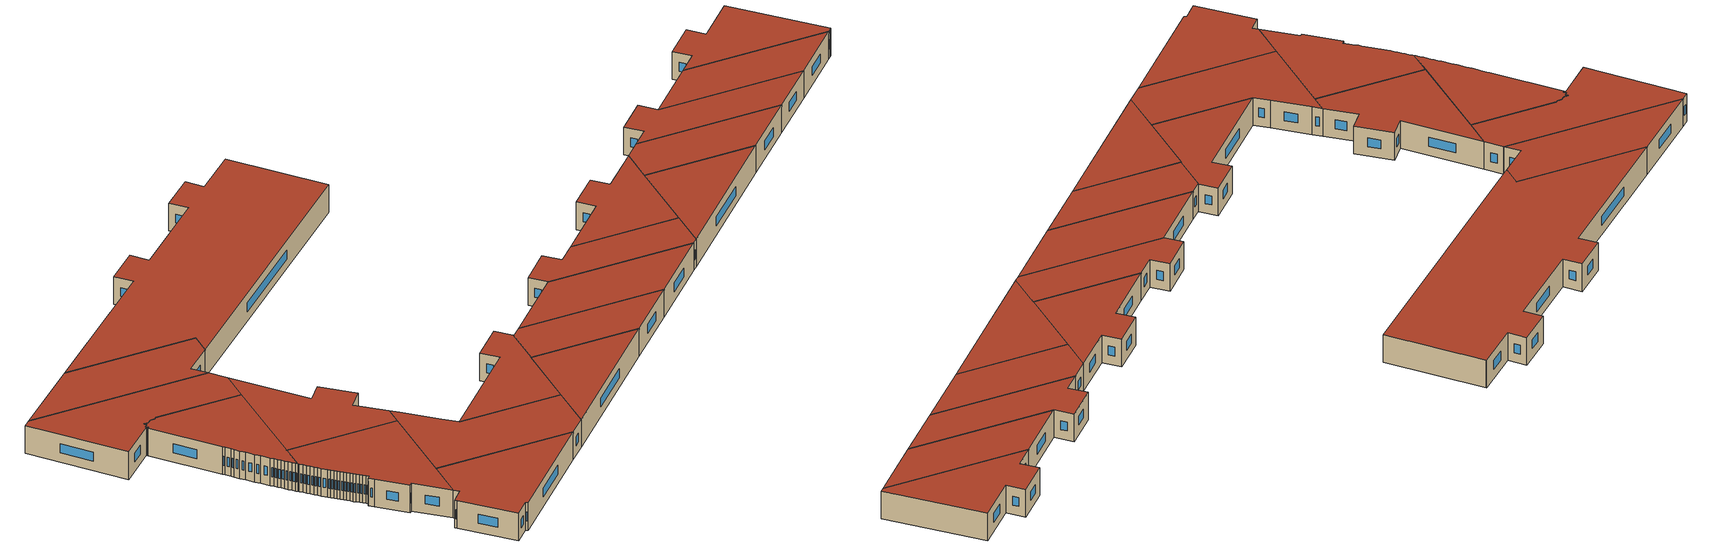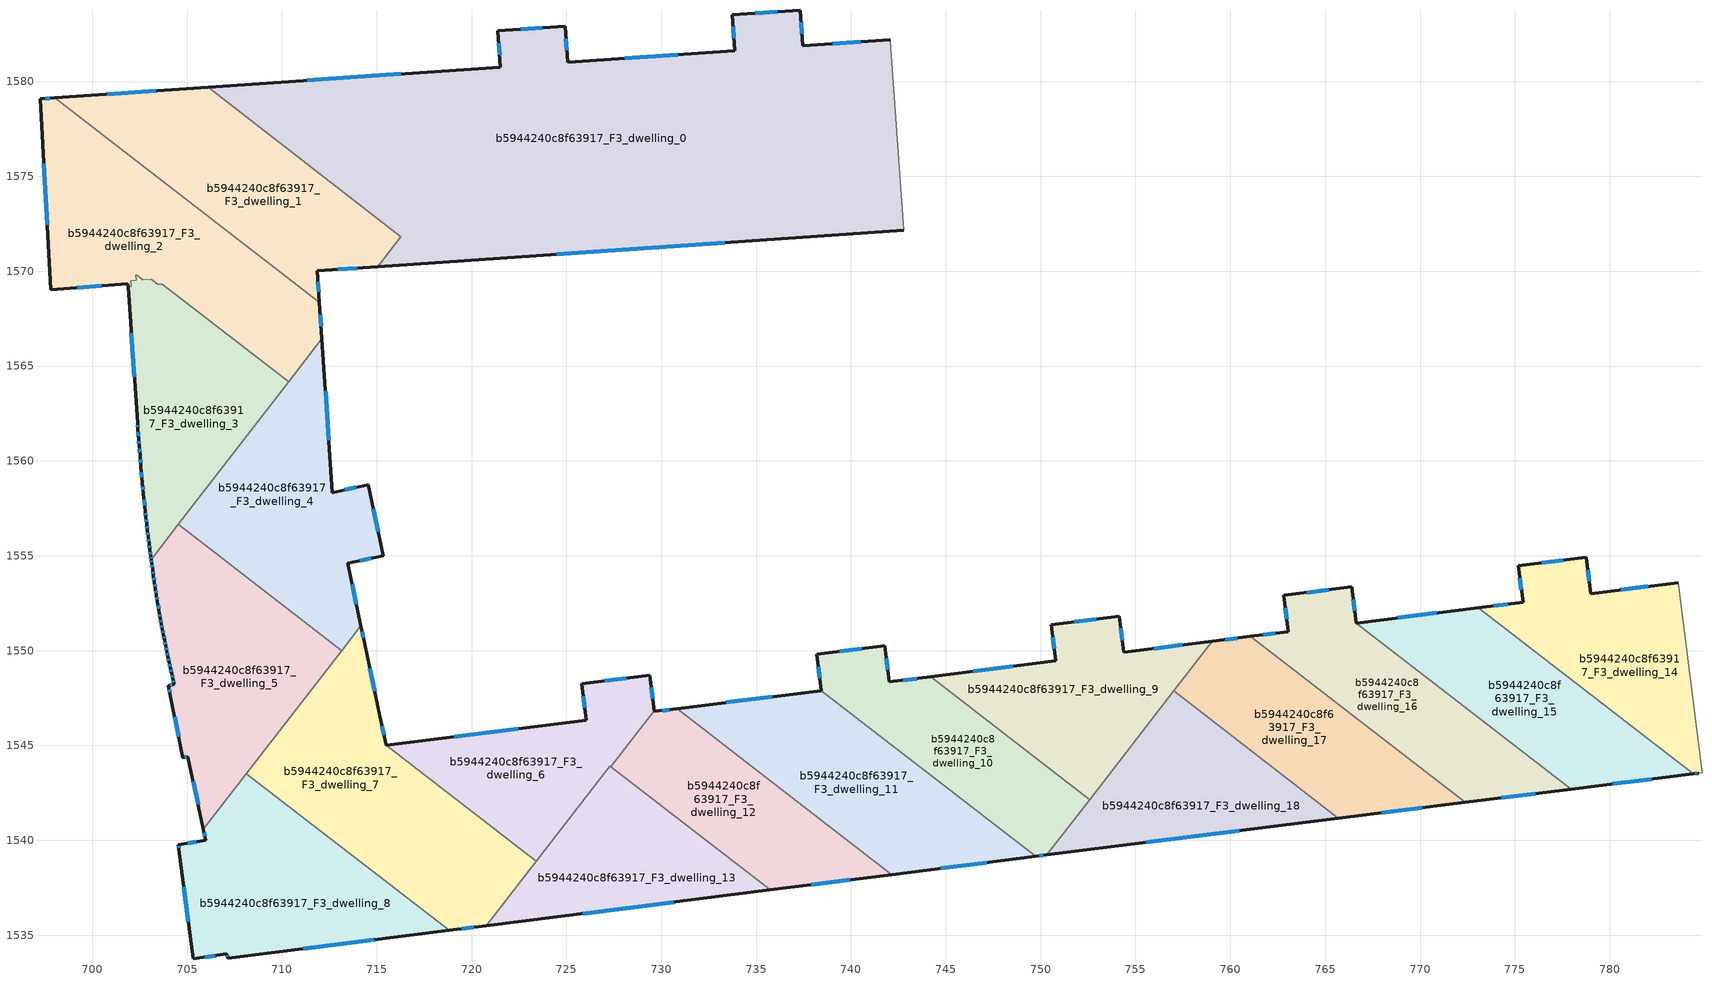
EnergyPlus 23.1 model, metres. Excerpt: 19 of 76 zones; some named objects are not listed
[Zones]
b5944240c8f63917_F3_dwelling_0
 floor to b5944240c8f63917_F2_dwelling_0 (EU_floor_Construction): 742.08,1582.21 742.08,1582.16 742.79,1572.16 715.05,1570.24 716.28,1571.83 706.11,1579.7 721.52,1580.76 721.39,1582.67 724.93,1582.92 725.07,1581.01 733.88,1581.63 733.74,1583.52 737.32,1583.76 737.46,1581.89 z9
 wall outside (EU_wall_Construction): 742.08,1582.21 737.46,1581.89 737.32,1583.76 733.74,1583.52 733.88,1581.63 725.07,1581.01 724.93,1582.92 721.39,1582.67 721.52,1580.76 706.11,1579.7 / 715.05,1570.24 742.79,1572.16 z9:12
 wall adiabatic (EU_wall_Construction): 742.79,1572.16 742.08,1582.16 742.08,1582.21 z9:12
 wall to b5944240c8f63917_F3_dwelling_1 (EU_wall_Construction): 706.11,1579.7 716.28,1571.83 715.05,1570.24 z9:12
 window (EU_Window_Construction): 730.88,1581.42 728.06,1581.22 / 733.79,1582.88 733.83,1582.28 / 736.1,1583.68 734.96,1583.61 / 737.41,1582.53 737.37,1583.13 / 740.51,1582.1 739.03,1582 / 724.49,1570.89 733.35,1571.5 / 716.28,1580.4 711.35,1580.06 / 721.43,1582.02 721.48,1581.41 / 723.72,1582.83 722.59,1582.76 / 725.02,1581.66 724.98,1582.27 z10.02:10.98
 roof outside (EU_roof_Construction): 742.79,1572.16 742.08,1582.16 742.08,1582.21 737.46,1581.89 737.32,1583.76 733.74,1583.52 733.88,1581.63 725.07,1581.01 724.93,1582.92 721.39,1582.67 721.52,1580.76 706.11,1579.7 716.28,1571.83 715.05,1570.24 z12
b5944240c8f63917_F3_dwelling_1
 floor to b5944240c8f63917_F2_dwelling_1 (EU_floor_Construction): 716.28,1571.83 715.05,1570.24 711.86,1570.02 711.98,1568.36 698.04,1579.14 706.11,1579.7 z9
 wall outside (EU_wall_Construction): 711.98,1568.36 711.86,1570.02 715.05,1570.24 / 706.11,1579.7 698.04,1579.14 z9:12
 wall to b5944240c8f63917_F3_dwelling_2 (EU_wall_Construction): 698.04,1579.14 711.98,1568.36 z9:12
 window (EU_Window_Construction): 712.95,1570.09 713.97,1570.16 / 711.94,1568.92 711.9,1569.45 / 703.36,1579.51 700.78,1579.33 z10.02:10.98
 roof outside (EU_roof_Construction): 715.05,1570.24 716.28,1571.83 706.11,1579.7 698.04,1579.14 711.98,1568.36 711.86,1570.02 z12
b5944240c8f63917_F3_dwelling_10
 floor to b5944240c8f63917_F2_dwelling_10 (EU_floor_Construction): 752.59,1542.14 750.33,1539.23 749.74,1539.15 738.44,1547.89 738.19,1549.81 741.78,1550.26 742.02,1548.35 744.21,1548.62 z9
 wall outside (EU_wall_Construction): 744.21,1548.62 742.02,1548.35 741.78,1550.26 738.19,1549.81 738.44,1547.89 / 749.74,1539.15 750.33,1539.23 z9:12
 wall to b5944240c8f63917_F3_dwelling_9 (EU_wall_Construction): 752.59,1542.14 744.21,1548.62 z9:12
 wall to b5944240c8f63917_F3_dwelling_11 (EU_wall_Construction): 738.44,1547.89 749.74,1539.15 z9:12
 wall to b5944240c8f63917_F3_dwelling_18 (EU_wall_Construction): 750.33,1539.23 752.59,1542.14 z9:12
 window (EU_Window_Construction): 743.46,1548.53 742.76,1548.44 / 749.94,1539.18 750.13,1539.2 / 738.28,1549.16 738.35,1548.54 / 740.56,1550.11 739.41,1549.96 / 741.94,1549 741.86,1549.61 z10.02:10.98
 roof outside (EU_roof_Construction): 750.33,1539.23 752.59,1542.14 744.21,1548.62 742.02,1548.35 741.78,1550.26 738.19,1549.81 738.44,1547.89 749.74,1539.15 z12
b5944240c8f63917_F3_dwelling_11
 floor to b5944240c8f63917_F2_dwelling_11 (EU_floor_Construction): 749.74,1539.15 742.15,1538.19 730.84,1546.94 738.44,1547.89 z9
 wall outside (EU_wall_Construction): 738.44,1547.89 730.84,1546.94 / 742.15,1538.19 749.74,1539.15 z9:12
 wall to b5944240c8f63917_F3_dwelling_12 (EU_wall_Construction): 730.84,1546.94 742.15,1538.19 z9:12
 window (EU_Window_Construction): 735.85,1547.57 733.42,1547.27 / 744.73,1538.52 747.16,1538.83 z10.02:10.98
 roof outside (EU_roof_Construction): 749.74,1539.15 738.44,1547.89 730.84,1546.94 742.15,1538.19 z12
b5944240c8f63917_F3_dwelling_12
 floor to b5944240c8f63917_F2_dwelling_12 (EU_floor_Construction): 742.15,1538.19 735.73,1537.38 727.33,1543.88 729.62,1546.84 729.63,1546.79 730.84,1546.94 z9
 wall outside (EU_wall_Construction): 730.84,1546.94 729.63,1546.79 729.62,1546.84 / 735.73,1537.38 742.15,1538.19 z9:12
 wall to b5944240c8f63917_F3_dwelling_6 (EU_wall_Construction): 729.62,1546.84 727.33,1543.88 z9:12
 wall to b5944240c8f63917_F3_dwelling_13 (EU_wall_Construction): 727.33,1543.88 735.73,1537.38 z9:12
 window (EU_Window_Construction): 730.43,1546.89 730.04,1546.84 / 737.92,1537.66 739.97,1537.92 z10.02:10.98
 roof outside (EU_roof_Construction): 742.15,1538.19 730.84,1546.94 729.63,1546.79 729.62,1546.84 727.33,1543.88 735.73,1537.38 z12
b5944240c8f63917_F3_dwelling_13
 floor to b5944240c8f63917_F2_dwelling_13 (EU_floor_Construction): 735.73,1537.38 720.78,1535.49 727.29,1543.91 z9
 wall outside (EU_wall_Construction): 720.78,1535.49 735.73,1537.38 z9:12
 wall to b5944240c8f63917_F3_dwelling_6 (EU_wall_Construction): 727.33,1543.88 727.29,1543.91 723.41,1538.89 z9:12
 wall to b5944240c8f63917_F3_dwelling_7 (EU_wall_Construction): 723.41,1538.89 720.78,1535.49 z9:12
 window (EU_Window_Construction): 725.87,1536.14 730.65,1536.74 z10.02:10.98
 roof outside (EU_roof_Construction): 735.73,1537.38 727.29,1543.91 720.78,1535.49 z12
b5944240c8f63917_F3_dwelling_14
 floor to b5944240c8f63917_F2_dwelling_14 (EU_floor_Construction): 783.6,1553.59 784.86,1543.56 784.7,1543.54 784.4,1543.5 773.08,1552.26 775.43,1552.56 775.19,1554.47 778.77,1554.91 779.01,1553.01 z9
 wall outside (EU_wall_Construction): 783.6,1553.59 779.01,1553.01 778.77,1554.91 775.19,1554.47 775.43,1552.56 773.08,1552.26 / 784.4,1543.5 784.7,1543.54 z9:12
 wall adiabatic (EU_wall_Construction): 784.7,1543.54 784.86,1543.56 783.6,1553.59 z9:12
 wall to b5944240c8f63917_F3_dwelling_15 (EU_wall_Construction): 773.08,1552.26 784.4,1543.5 z9:12
 window (EU_Window_Construction): 778.93,1553.66 778.85,1554.27 / 782.04,1553.39 780.57,1553.21 / 784.5,1543.51 784.6,1543.53 / 774.63,1552.46 773.88,1552.36 / 775.27,1553.82 775.35,1553.21 / 777.55,1554.76 776.41,1554.62 z10.02:10.98
 roof outside (EU_roof_Construction): 784.86,1543.56 783.6,1553.59 779.01,1553.01 778.77,1554.91 775.19,1554.47 775.43,1552.56 773.08,1552.26 784.4,1543.5 784.7,1543.54 z12
b5944240c8f63917_F3_dwelling_15
 floor to b5944240c8f63917_F2_dwelling_15 (EU_floor_Construction): 784.4,1543.5 777.96,1542.7 766.64,1551.45 773.08,1552.26 z9
 wall outside (EU_wall_Construction): 773.08,1552.26 766.64,1551.45 / 777.96,1542.7 784.4,1543.5 z9:12
 wall to b5944240c8f63917_F3_dwelling_16 (EU_wall_Construction): 766.64,1551.45 777.96,1542.7 z9:12
 window (EU_Window_Construction): 770.89,1551.99 768.83,1551.73 / 780.15,1542.97 782.21,1543.23 z10.02:10.98
 roof outside (EU_roof_Construction): 784.4,1543.5 773.08,1552.26 766.64,1551.45 777.96,1542.7 z12
b5944240c8f63917_F3_dwelling_16
 floor to b5944240c8f63917_F2_dwelling_16 (EU_floor_Construction): 777.96,1542.7 772.38,1542 761.06,1550.75 763.06,1551 762.82,1552.91 766.4,1553.36 766.64,1551.45 z9
 wall outside (EU_wall_Construction): 766.64,1551.45 766.4,1553.36 762.82,1552.91 763.06,1551 761.06,1550.75 / 772.38,1542 777.96,1542.7 z9:12
 wall to b5944240c8f63917_F3_dwelling_17 (EU_wall_Construction): 761.06,1550.75 772.38,1542 z9:12
 window (EU_Window_Construction): 762.9,1552.26 762.98,1551.65 / 765.18,1553.21 764.03,1553.06 / 766.56,1552.1 766.48,1552.71 / 774.28,1542.24 776.06,1542.46 / 762.38,1550.92 761.74,1550.84 z10.02:10.98
 roof outside (EU_roof_Construction): 777.96,1542.7 766.64,1551.45 766.4,1553.36 762.82,1552.91 763.06,1551 761.06,1550.75 772.38,1542 z12
b5944240c8f63917_F3_dwelling_17
 floor to b5944240c8f63917_F2_dwelling_17 (EU_floor_Construction): 772.38,1542 765.7,1541.16 757.02,1547.88 759.05,1550.5 761.06,1550.75 z9
 wall outside (EU_wall_Construction): 765.7,1541.16 772.38,1542 / 761.06,1550.75 759.05,1550.5 z9:12
 wall to b5944240c8f63917_F3_dwelling_18 (EU_wall_Construction): 757.02,1547.88 765.7,1541.16 z9:12
 wall to b5944240c8f63917_F3_dwelling_9 (EU_wall_Construction): 759.05,1550.5 757.02,1547.88 z9:12
 window (EU_Window_Construction): 767.97,1541.45 770.1,1541.71 / 760.38,1550.66 759.73,1550.58 z10.02:10.98
 roof outside (EU_roof_Construction): 772.38,1542 761.06,1550.75 759.05,1550.5 757.02,1547.88 765.7,1541.16 z12
b5944240c8f63917_F3_dwelling_18
 floor to b5944240c8f63917_F2_dwelling_18 (EU_floor_Construction): 765.7,1541.16 750.33,1539.23 757.02,1547.88 z9
 wall outside (EU_wall_Construction): 750.33,1539.23 765.7,1541.16 z9:12
 wall to b5944240c8f63917_F3_dwelling_9 (EU_wall_Construction): 757.02,1547.87 752.59,1542.14 z9:12
 window (EU_Window_Construction): 755.56,1539.89 760.47,1540.5 z10.02:10.98
 roof outside (EU_roof_Construction): 765.7,1541.16 757.02,1547.88 750.33,1539.23 z12
b5944240c8f63917_F3_dwelling_2
 floor to b5944240c8f63917_F2_dwelling_2 (EU_floor_Construction): 711.98,1568.36 712.11,1566.44 710.35,1564.17 703.69,1569.32 703.47,1569.3 703.11,1569.58 702.67,1569.54 702.31,1569.82 702.33,1569.52 702.03,1569.5 702.05,1569.2 701.9,1569.18 701.89,1569.33 697.83,1569.03 697.25,1579.08 698.04,1579.14 z9
 wall outside (EU_wall_Construction): 698.04,1579.14 697.25,1579.08 697.83,1569.03 701.89,1569.33 701.9,1569.18 / 712.11,1566.44 711.98,1568.36 z9:12
 wall to b5944240c8f63917_F3_dwelling_3 (EU_wall_Construction): 701.9,1569.18 702.05,1569.2 702.03,1569.5 702.33,1569.52 702.31,1569.82 702.67,1569.54 703.11,1569.58 703.47,1569.3 703.69,1569.32 710.35,1564.17 z9:12
 wall to b5944240c8f63917_F3_dwelling_4 (EU_wall_Construction): 710.35,1564.17 712.11,1566.44 z9:12
 window (EU_Window_Construction): 699.21,1569.13 700.51,1569.23 / 697.45,1575.66 697.63,1572.45 / 697.77,1579.12 697.52,1579.1 / 712.07,1567.09 712.02,1567.7 z10.02:10.98
 roof outside (EU_roof_Construction): 710.35,1564.17 712.11,1566.44 711.98,1568.36 698.04,1579.14 697.25,1579.08 697.83,1569.03 701.89,1569.33 701.9,1569.18 702.05,1569.2 702.03,1569.5 702.33,1569.52 702.31,1569.82 702.67,1569.54 703.11,1569.58 703.47,1569.3 703.69,1569.32 z12
b5944240c8f63917_F3_dwelling_3
 floor to b5944240c8f63917_F2_dwelling_3 (EU_floor_Construction): 710.35,1564.17 703.11,1554.8 703.08,1554.97 703.04,1555.31 703,1555.65 702.95,1555.99 702.91,1556.33 702.87,1556.67 702.83,1557.02 702.8,1557.36 702.7,1558.27 702.65,1558.84 702.57,1559.7 702.52,1560.27 702.47,1560.84 702.45,1561.13 702.41,1561.7 702.4,1561.99 701.9,1569.18 702.05,1569.2 702.03,1569.5 702.33,1569.52 702.31,1569.82 702.67,1569.54 703.11,1569.58 703.47,1569.3 703.69,1569.32 z9
 wall outside (EU_wall_Construction): 701.9,1569.18 702.4,1561.99 702.41,1561.7 702.45,1561.13 702.47,1560.84 702.52,1560.27 702.57,1559.7 702.65,1558.84 702.7,1558.27 702.8,1557.36 702.83,1557.02 702.87,1556.67 702.91,1556.33 702.95,1555.99 703,1555.65 703.04,1555.31 703.08,1554.97 703.11,1554.8 z9:12
 wall to b5944240c8f63917_F3_dwelling_5 (EU_wall_Construction): 703.11,1554.8 704.54,1556.65 z9:12
 wall to b5944240c8f63917_F3_dwelling_4 (EU_wall_Construction): 704.54,1556.65 710.35,1564.17 z9:12
 window (EU_Window_Construction): 702.49,1560.65 702.51,1560.46 / 702.46,1561.03 702.47,1560.94 / 702.43,1561.5 702.44,1561.32 / 702.4,1561.89 702.41,1561.8 / 702.07,1566.74 702.23,1564.43 / 703.09,1554.91 703.1,1554.86 / 703.06,1555.19 703.07,1555.08 / 703.01,1555.53 703.03,1555.43 / 702.97,1555.87 702.98,1555.77 / 702.93,1556.22 702.94,1556.11 / 702.89,1556.56 702.9,1556.45 / 702.85,1556.9 702.86,1556.79 / 702.81,1557.24 702.82,1557.13 / 702.73,1557.96 702.76,1557.67 / 702.67,1558.65 702.68,1558.47 / 702.6,1559.41 702.62,1559.13 / 702.54,1560.08 702.55,1559.89 z10.02:10.98
 roof outside (EU_roof_Construction): 703.11,1554.8 710.35,1564.17 703.69,1569.32 703.47,1569.3 703.11,1569.58 702.67,1569.54 702.31,1569.82 702.33,1569.52 702.03,1569.5 702.05,1569.2 701.9,1569.18 702.4,1561.99 702.41,1561.7 702.45,1561.13 702.47,1560.84 702.52,1560.27 702.57,1559.7 702.65,1558.84 702.7,1558.27 702.8,1557.36 702.83,1557.02 702.87,1556.67 702.91,1556.33 702.95,1555.99 703,1555.65 703.04,1555.31 703.08,1554.97 z12
b5944240c8f63917_F3_dwelling_4
 floor to b5944240c8f63917_F2_dwelling_4 (EU_floor_Construction): 712.11,1566.44 712.67,1558.33 714.55,1558.74 715.34,1555.01 713.46,1554.61 714.16,1551.32 713.14,1550 704.54,1556.65 z9
 wall outside (EU_wall_Construction): 714.16,1551.32 713.46,1554.61 715.34,1555.01 714.55,1558.74 712.67,1558.33 712.11,1566.44 z9:12
 wall to b5944240c8f63917_F3_dwelling_5 (EU_wall_Construction): 704.54,1556.65 713.14,1550 z9:12
 wall to b5944240c8f63917_F3_dwelling_7 (EU_wall_Construction): 713.14,1550 714.16,1551.32 z9:12
 window (EU_Window_Construction): 715.07,1556.28 714.82,1557.47 / 714.1,1554.75 714.7,1554.87 / 713.92,1552.44 713.7,1553.49 / 712.48,1561.09 712.3,1563.68 / 713.91,1558.6 713.31,1558.47 z10.02:10.98
 roof outside (EU_roof_Construction): 714.16,1551.32 713.46,1554.61 715.34,1555.01 714.55,1558.74 712.67,1558.33 712.11,1566.44 704.54,1556.65 713.14,1550 z12
b5944240c8f63917_F3_dwelling_5
 floor to b5944240c8f63917_F2_dwelling_5 (EU_floor_Construction): 713.14,1550 705.86,1540.59 705.05,1544.41 704.78,1544.36 704.13,1547.61 704.02,1548.16 704.32,1548.22 704.26,1548.51 704.19,1548.8 704.12,1549.09 704.06,1549.38 704,1549.67 703.93,1549.96 703.87,1550.25 703.81,1550.54 703.76,1550.83 703.7,1551.12 703.64,1551.41 703.59,1551.71 703.54,1552 703.44,1552.58 703.39,1552.92 703.33,1553.26 703.28,1553.61 703.23,1553.95 703.18,1554.29 703.13,1554.63 703.11,1554.8 704.54,1556.65 z9
 wall outside (EU_wall_Construction): 703.11,1554.8 703.13,1554.63 703.18,1554.29 703.23,1553.95 703.28,1553.61 703.33,1553.26 703.39,1552.92 703.44,1552.58 703.54,1552 703.59,1551.71 703.64,1551.41 703.7,1551.12 703.76,1550.83 703.81,1550.54 703.87,1550.25 703.93,1549.96 704,1549.67 704.06,1549.38 704.12,1549.09 704.19,1548.8 704.26,1548.51 704.32,1548.22 704.02,1548.16 704.13,1547.61 704.78,1544.36 705.05,1544.41 705.86,1540.59 z9:12
 wall to b5944240c8f63917_F3_dwelling_8 (EU_wall_Construction): 705.86,1540.59 708.13,1543.52 z9:12
 wall to b5944240c8f63917_F3_dwelling_7 (EU_wall_Construction): 708.13,1543.52 713.14,1550 z9:12
 window (EU_Window_Construction): 704.28,1548.41 704.3,1548.32 / 704.21,1548.7 704.23,1548.61 / 704.15,1548.99 704.17,1548.9 / 704.08,1549.28 704.1,1549.19 / 704.02,1549.57 704.04,1549.48 / 703.96,1549.86 703.97,1549.77 / 703.89,1550.15 703.91,1550.06 / 703.83,1550.44 703.85,1550.35 / 703.78,1550.73 703.79,1550.64 / 703.72,1551.02 703.74,1550.93 / 703.66,1551.31 703.68,1551.22 / 703.61,1551.61 703.63,1551.51 / 703.56,1551.9 703.57,1551.81 / 703.47,1552.38 703.5,1552.2 / 703.4,1552.81 703.42,1552.7 / 703.35,1553.15 703.37,1553.04 / 703.3,1553.49 703.31,1553.38 / 703.25,1553.83 703.26,1553.72 / 703.2,1554.17 703.21,1554.06 / 703.15,1554.51 703.16,1554.4 / 703.12,1554.74 703.12,1554.69 / 705.33,1543.11 705.59,1541.89 / 704.87,1544.38 704.96,1544.39 / 704.35,1546.5 704.56,1545.46 / 704.05,1547.97 704.09,1547.79 / 704.22,1548.2 704.12,1548.18 z10.02:10.98
 roof outside (EU_roof_Construction): 705.86,1540.59 713.14,1550 704.54,1556.65 703.11,1554.8 703.13,1554.63 703.18,1554.29 703.23,1553.95 703.28,1553.61 703.33,1553.26 703.39,1552.92 703.44,1552.58 703.54,1552 703.59,1551.71 703.64,1551.41 703.7,1551.12 703.76,1550.83 703.81,1550.54 703.87,1550.25 703.93,1549.96 704,1549.67 704.06,1549.38 704.12,1549.09 704.19,1548.8 704.26,1548.51 704.32,1548.22 704.02,1548.16 704.13,1547.61 704.78,1544.36 705.05,1544.41 z12
b5944240c8f63917_F3_dwelling_6
 floor to b5944240c8f63917_F2_dwelling_6 (EU_floor_Construction): 729.38,1548.7 729.62,1546.84 727.33,1543.88 727.29,1543.91 723.41,1538.89 715.5,1545 726.05,1546.34 725.8,1548.24 z9
 wall outside (EU_wall_Construction): 729.62,1546.84 729.38,1548.7 725.8,1548.24 726.05,1546.34 715.5,1545 z9:12
 wall to b5944240c8f63917_F3_dwelling_7 (EU_wall_Construction): 715.5,1545 723.41,1538.89 z9:12
 window (EU_Window_Construction): 722.46,1545.88 719.09,1545.46 / 725.88,1547.6 725.96,1546.99 / 728.17,1548.54 727.02,1548.4 / 729.54,1547.47 729.46,1548.06 z10.02:10.98
 roof outside (EU_roof_Construction): 727.33,1543.88 729.62,1546.84 729.38,1548.7 725.8,1548.24 726.05,1546.34 715.5,1545 723.41,1538.89 727.29,1543.91 z12
b5944240c8f63917_F3_dwelling_7
 floor to b5944240c8f63917_F2_dwelling_7 (EU_floor_Construction): 714.37,1550.35 715.16,1546.56 715.5,1545 723.41,1538.89 720.78,1535.49 718.83,1535.25 708.13,1543.52 714.16,1551.32 z9
 wall outside (EU_wall_Construction): 718.83,1535.25 720.78,1535.49 / 715.5,1545 715.16,1546.56 714.37,1550.35 714.16,1551.32 z9:12
 wall to b5944240c8f63917_F3_dwelling_8 (EU_wall_Construction): 708.13,1543.52 718.83,1535.25 z9:12
 window (EU_Window_Construction): 719.49,1535.33 720.12,1535.41 / 714.3,1550.68 714.23,1550.99 / 714.89,1547.85 714.64,1549.06 / 715.39,1545.53 715.28,1546.03 z10.02:10.98
 roof outside (EU_roof_Construction): 720.78,1535.49 723.41,1538.89 715.5,1545 715.16,1546.56 714.37,1550.35 714.16,1551.32 708.13,1543.52 718.83,1535.25 z12
b5944240c8f63917_F3_dwelling_8
 floor to b5944240c8f63917_F2_dwelling_8 (EU_floor_Construction): 718.83,1535.25 707.16,1533.77 707.1,1534.01 705.33,1533.75 704.57,1539.52 704.54,1539.77 705.99,1540 705.86,1540.59 708.13,1543.52 z9
 wall outside (EU_wall_Construction): 705.86,1540.59 705.99,1540 704.54,1539.77 704.57,1539.52 705.33,1533.75 707.1,1534.01 707.16,1533.77 718.83,1535.25 z9:12
 window (EU_Window_Construction): 711.13,1534.27 714.86,1534.74 / 707.12,1533.93 707.14,1533.85 / 705.93,1533.84 706.5,1533.92 / 704.83,1537.56 705.07,1535.71 / 704.55,1539.69 704.56,1539.61 / 705.5,1539.92 705.03,1539.85 / 705.91,1540.39 705.95,1540.2 z10.02:10.98
 roof outside (EU_roof_Construction): 718.83,1535.25 708.13,1543.52 705.86,1540.59 705.99,1540 704.54,1539.77 704.57,1539.52 705.33,1533.75 707.1,1534.01 707.16,1533.77 z12
b5944240c8f63917_F3_dwelling_9
 floor to b5944240c8f63917_F2_dwelling_9 (EU_floor_Construction): 759.05,1550.5 752.59,1542.14 744.21,1548.62 750.81,1549.46 750.56,1551.36 754.15,1551.82 754.39,1549.91 z9
 wall outside (EU_wall_Construction): 759.05,1550.5 754.39,1549.91 754.15,1551.82 750.56,1551.36 750.81,1549.46 744.21,1548.62 z9:12
 window (EU_Window_Construction): 754.31,1550.56 754.23,1551.17 / 757.46,1550.3 755.97,1550.11 / 748.56,1549.17 746.45,1548.91 / 750.65,1550.72 750.72,1550.11 / 752.93,1551.66 751.78,1551.52 z10.02:10.98
 roof outside (EU_roof_Construction): 752.59,1542.14 759.05,1550.5 754.39,1549.91 754.15,1551.82 750.56,1551.36 750.81,1549.46 744.21,1548.62 z12
[Building]
EU S2 Campaign: North Axis=0; Terrain=City; Solar Distribution=FullExterior
[Site:Location]
Vienna: Latitude=48; Longitude=16.5; Time Zone=1; Elevation=183
[SizingPeriod:WeatherFileDays]
AnnualSizingPeriod: Begin Month=1; Begin Day of Month=1; End Month=12; End Day of Month=31; Day of Week for Start Day=Monday; Use Weather File Daylight Saving Period=No; Use Weather File Rain and Snow Indicators=No
[MATERIAL]
EU_InternalMass_Material: Roughness=MediumRough; Thickness=0.1; Conductivity=1; Density=1800; Specific Heat=900; Thermal Absorptance=0.9; Solar Absorptance=0.7; Visible Absorptance=0.7
[MATERIAL:NOMASS] Roughness=MediumRough; Thermal Absorptance=0.9; Solar Absorptance=0.7; Visible Absorptance=0.7
Name | Thermal Resistance
EU_wall_NoMass | 0.942466
EU_roof_NoMass | 0.551687
EU_floor_NoMass | 0.66527
[WINDOWMATERIAL:SIMPLEGLAZINGSYSTEM]
EU_Window_SimpleGlazing: UFactor=2.03367; Solar Heat Gain Coefficient=0.65; Visible Transmittance=0.65
[CONSTRUCTION]
EU_wall_Construction: EU_wall_NoMass
EU_roof_Construction: EU_roof_NoMass
EU_floor_Construction: EU_floor_NoMass
EU_Window_Construction: EU_Window_SimpleGlazing
EU_InternalMass_Construction: EU_InternalMass_Material
[ZONE] Type=1; Multiplier=1; Ceiling Height=autocalculate; Floor Area=autocalculate; Part of Total Floor Area=Yes
Name | Volume
b5944240c8f63917_F3_dwelling_0 | 965.958
b5944240c8f63917_F3_dwelling_1 | 241.723
b5944240c8f63917_F3_dwelling_10 | 176.566
b5944240c8f63917_F3_dwelling_11 | 231.53
b5944240c8f63917_F3_dwelling_12 | 175.72
b5944240c8f63917_F3_dwelling_13 | 170.394
b5944240c8f63917_F3_dwelling_14 | 188.705
b5944240c8f63917_F3_dwelling_15 | 196.551
b5944240c8f63917_F3_dwelling_16 | 191.239
b5944240c8f63917_F3_dwelling_17 | 187.114
b5944240c8f63917_F3_dwelling_18 | 179.939
b5944240c8f63917_F3_dwelling_2 | 272.806
b5944240c8f63917_F3_dwelling_3 | 193.054
b5944240c8f63917_F3_dwelling_4 | 238.614
b5944240c8f63917_F3_dwelling_5 | 238.646
b5944240c8f63917_F3_dwelling_6 | 170.859
b5944240c8f63917_F3_dwelling_7 | 282.108
b5944240c8f63917_F3_dwelling_8 | 227.124
b5944240c8f63917_F3_dwelling_9 | 188.684
[INTERNALMASS] Construction=EU_InternalMass_Construction
Name | Zone or ZoneList | Surface Area
b5944240c8f63917_F3_dwelling_0_EU_InternalMass | b5944240c8f63917_F3_dwelling_0 | 321.987
b5944240c8f63917_F3_dwelling_1_EU_InternalMass | b5944240c8f63917_F3_dwelling_1 | 80.5741
b5944240c8f63917_F3_dwelling_2_EU_InternalMass | b5944240c8f63917_F3_dwelling_2 | 90.9335
b5944240c8f63917_F3_dwelling_3_EU_InternalMass | b5944240c8f63917_F3_dwelling_3 | 64.3527
b5944240c8f63917_F3_dwelling_4_EU_InternalMass | b5944240c8f63917_F3_dwelling_4 | 79.5384
b5944240c8f63917_F3_dwelling_5_EU_InternalMass | b5944240c8f63917_F3_dwelling_5 | 79.5485
b5944240c8f63917_F3_dwelling_6_EU_InternalMass | b5944240c8f63917_F3_dwelling_6 | 56.9518
b5944240c8f63917_F3_dwelling_7_EU_InternalMass | b5944240c8f63917_F3_dwelling_7 | 94.0335
b5944240c8f63917_F3_dwelling_8_EU_InternalMass | b5944240c8f63917_F3_dwelling_8 | 75.7083
b5944240c8f63917_F3_dwelling_9_EU_InternalMass | b5944240c8f63917_F3_dwelling_9 | 62.8947
b5944240c8f63917_F3_dwelling_10_EU_InternalMass | b5944240c8f63917_F3_dwelling_10 | 58.8549
b5944240c8f63917_F3_dwelling_11_EU_InternalMass | b5944240c8f63917_F3_dwelling_11 | 77.1766
b5944240c8f63917_F3_dwelling_12_EU_InternalMass | b5944240c8f63917_F3_dwelling_12 | 58.5779
b5944240c8f63917_F3_dwelling_13_EU_InternalMass | b5944240c8f63917_F3_dwelling_13 | 56.7983
b5944240c8f63917_F3_dwelling_14_EU_InternalMass | b5944240c8f63917_F3_dwelling_14 | 62.9013
b5944240c8f63917_F3_dwelling_15_EU_InternalMass | b5944240c8f63917_F3_dwelling_15 | 65.5168
b5944240c8f63917_F3_dwelling_16_EU_InternalMass | b5944240c8f63917_F3_dwelling_16 | 63.7499
b5944240c8f63917_F3_dwelling_17_EU_InternalMass | b5944240c8f63917_F3_dwelling_17 | 62.3666
b5944240c8f63917_F3_dwelling_18_EU_InternalMass | b5944240c8f63917_F3_dwelling_18 | 59.946
[OTHEREQUIPMENT] Fuel Type=Electricity; Design Level Calculation Method=Watts/Area; Power per Zone Floor Area=1; Fraction Latent=0; Fraction Radiant=0; Fraction Lost=0; Carbon Dioxide Generation Rate=0; EndUse Subcategory=EU_Step8_InternalGains
Name | Zone or ZoneList or Space or SpaceList | Schedule
EU_Step8_InternalGain_b5944240c8f63917_F3_dwelling_0_f000 | b5944240c8f63917_F3_dwelling_0 | EU_Step8_GainSchedule_b5944240c8f63917_F3_dwelling_0_f000
EU_Step8_InternalGain_b5944240c8f63917_F3_dwelling_1_f000 | b5944240c8f63917_F3_dwelling_1 | EU_Step8_GainSchedule_b5944240c8f63917_F3_dwelling_1_f000
EU_Step8_InternalGain_b5944240c8f63917_F3_dwelling_2_f000 | b5944240c8f63917_F3_dwelling_2 | EU_Step8_GainSchedule_b5944240c8f63917_F3_dwelling_2_f000
EU_Step8_InternalGain_b5944240c8f63917_F3_dwelling_3_f000 | b5944240c8f63917_F3_dwelling_3 | EU_Step8_GainSchedule_b5944240c8f63917_F3_dwelling_3_f000
EU_Step8_InternalGain_b5944240c8f63917_F3_dwelling_4_f000 | b5944240c8f63917_F3_dwelling_4 | EU_Step8_GainSchedule_b5944240c8f63917_F3_dwelling_4_f000
EU_Step8_InternalGain_b5944240c8f63917_F3_dwelling_5_f000 | b5944240c8f63917_F3_dwelling_5 | EU_Step8_GainSchedule_b5944240c8f63917_F3_dwelling_5_f000
EU_Step8_InternalGain_b5944240c8f63917_F3_dwelling_6_f000 | b5944240c8f63917_F3_dwelling_6 | EU_Step8_GainSchedule_b5944240c8f63917_F3_dwelling_6_f000
EU_Step8_InternalGain_b5944240c8f63917_F3_dwelling_7_f000 | b5944240c8f63917_F3_dwelling_7 | EU_Step8_GainSchedule_b5944240c8f63917_F3_dwelling_7_f000
EU_Step8_InternalGain_b5944240c8f63917_F3_dwelling_8_f000 | b5944240c8f63917_F3_dwelling_8 | EU_Step8_GainSchedule_b5944240c8f63917_F3_dwelling_8_f000
EU_Step8_InternalGain_b5944240c8f63917_F3_dwelling_9_f000 | b5944240c8f63917_F3_dwelling_9 | EU_Step8_GainSchedule_b5944240c8f63917_F3_dwelling_9_f000
EU_Step8_InternalGain_b5944240c8f63917_F3_dwelling_10_f000 | b5944240c8f63917_F3_dwelling_10 | EU_Step8_GainSchedule_b5944240c8f63917_F3_dwelling_10_f000
EU_Step8_InternalGain_b5944240c8f63917_F3_dwelling_11_f000 | b5944240c8f63917_F3_dwelling_11 | EU_Step8_GainSchedule_b5944240c8f63917_F3_dwelling_11_f000
EU_Step8_InternalGain_b5944240c8f63917_F3_dwelling_12_f000 | b5944240c8f63917_F3_dwelling_12 | EU_Step8_GainSchedule_b5944240c8f63917_F3_dwelling_12_f000
EU_Step8_InternalGain_b5944240c8f63917_F3_dwelling_13_f000 | b5944240c8f63917_F3_dwelling_13 | EU_Step8_GainSchedule_b5944240c8f63917_F3_dwelling_13_f000
EU_Step8_InternalGain_b5944240c8f63917_F3_dwelling_14_f000 | b5944240c8f63917_F3_dwelling_14 | EU_Step8_GainSchedule_b5944240c8f63917_F3_dwelling_14_f000
EU_Step8_InternalGain_b5944240c8f63917_F3_dwelling_15_f000 | b5944240c8f63917_F3_dwelling_15 | EU_Step8_GainSchedule_b5944240c8f63917_F3_dwelling_15_f000
EU_Step8_InternalGain_b5944240c8f63917_F3_dwelling_16_f000 | b5944240c8f63917_F3_dwelling_16 | EU_Step8_GainSchedule_b5944240c8f63917_F3_dwelling_16_f000
EU_Step8_InternalGain_b5944240c8f63917_F3_dwelling_17_f000 | b5944240c8f63917_F3_dwelling_17 | EU_Step8_GainSchedule_b5944240c8f63917_F3_dwelling_17_f000
EU_Step8_InternalGain_b5944240c8f63917_F3_dwelling_18_f000 | b5944240c8f63917_F3_dwelling_18 | EU_Step8_GainSchedule_b5944240c8f63917_F3_dwelling_18_f000
[ZONEVENTILATION:DESIGNFLOWRATE] Schedule=EU_AlwaysOn; Design Flow Rate Calculation Method=AirChanges/Hour; Air Changes per Hour=0.530523; Ventilation Type=Natural; Fan Pressure Rise=0; Fan Total Efficiency=1; Constant Term Coefficient=1; Temperature Term Coefficient=0; Velocity Term Coefficient=0; Velocity Squared Term Coefficient=0; Minimum Indoor Temperature=-100; Maximum Indoor Temperature=100; Delta Temperature=-100; Minimum Outdoor Temperature=-100; Maximum Outdoor Temperature=100; Maximum Wind Speed=40
Name | Zone or ZoneList or Space or SpaceList
EU_ConstantAir_b5944240c8f63917_F3_dwelling_0 | b5944240c8f63917_F3_dwelling_0
EU_ConstantAir_b5944240c8f63917_F3_dwelling_1 | b5944240c8f63917_F3_dwelling_1
EU_ConstantAir_b5944240c8f63917_F3_dwelling_2 | b5944240c8f63917_F3_dwelling_2
EU_ConstantAir_b5944240c8f63917_F3_dwelling_3 | b5944240c8f63917_F3_dwelling_3
EU_ConstantAir_b5944240c8f63917_F3_dwelling_4 | b5944240c8f63917_F3_dwelling_4
EU_ConstantAir_b5944240c8f63917_F3_dwelling_5 | b5944240c8f63917_F3_dwelling_5
EU_ConstantAir_b5944240c8f63917_F3_dwelling_6 | b5944240c8f63917_F3_dwelling_6
EU_ConstantAir_b5944240c8f63917_F3_dwelling_7 | b5944240c8f63917_F3_dwelling_7
EU_ConstantAir_b5944240c8f63917_F3_dwelling_8 | b5944240c8f63917_F3_dwelling_8
EU_ConstantAir_b5944240c8f63917_F3_dwelling_9 | b5944240c8f63917_F3_dwelling_9
EU_ConstantAir_b5944240c8f63917_F3_dwelling_10 | b5944240c8f63917_F3_dwelling_10
EU_ConstantAir_b5944240c8f63917_F3_dwelling_11 | b5944240c8f63917_F3_dwelling_11
EU_ConstantAir_b5944240c8f63917_F3_dwelling_12 | b5944240c8f63917_F3_dwelling_12
EU_ConstantAir_b5944240c8f63917_F3_dwelling_13 | b5944240c8f63917_F3_dwelling_13
EU_ConstantAir_b5944240c8f63917_F3_dwelling_14 | b5944240c8f63917_F3_dwelling_14
EU_ConstantAir_b5944240c8f63917_F3_dwelling_15 | b5944240c8f63917_F3_dwelling_15
EU_ConstantAir_b5944240c8f63917_F3_dwelling_16 | b5944240c8f63917_F3_dwelling_16
EU_ConstantAir_b5944240c8f63917_F3_dwelling_17 | b5944240c8f63917_F3_dwelling_17
EU_ConstantAir_b5944240c8f63917_F3_dwelling_18 | b5944240c8f63917_F3_dwelling_18
[HVACTEMPLATE:ZONE:IDEALLOADSAIRSYSTEM] System Availability Schedule=EU_AlwaysOn; Maximum Heating Supply Air Temperature=50; Minimum Cooling Supply Air Temperature=13; Maximum Heating Supply Air Humidity Ratio=0.0156; Minimum Cooling Supply Air Humidity Ratio=0.0077; Heating Limit=NoLimit; Cooling Limit=NoLimit; Heating Availability Schedule=EU_AlwaysOn; Cooling Availability Schedule=EU_CoolingOff; Dehumidification Control Type=ConstantSensibleHeatRatio; Cooling Sensible Heat Ratio=0.7; Dehumidification Setpoint=60; Humidification Control Type=None; Humidification Setpoint=30; Outdoor Air Method=None; Outdoor Air Flow Rate per Person=0.00944; Outdoor Air Flow Rate per Zone Floor Area=0; Outdoor Air Flow Rate per Zone=0; Demand Controlled Ventilation Type=None; Outdoor Air Economizer Type=NoEconomizer; Heat Recovery Type=None; Sensible Heat Recovery Effectiveness=0.7; Latent Heat Recovery Effectiveness=0.65
Name | Template Thermostat
b5944240c8f63917_F3_dwelling_0 | EU_HeatOnly_b5944240c8f63917_F3_dwelling_0
b5944240c8f63917_F3_dwelling_1 | EU_HeatOnly_b5944240c8f63917_F3_dwelling_1
b5944240c8f63917_F3_dwelling_2 | EU_HeatOnly_b5944240c8f63917_F3_dwelling_2
b5944240c8f63917_F3_dwelling_3 | EU_HeatOnly_b5944240c8f63917_F3_dwelling_3
b5944240c8f63917_F3_dwelling_4 | EU_HeatOnly_b5944240c8f63917_F3_dwelling_4
b5944240c8f63917_F3_dwelling_5 | EU_HeatOnly_b5944240c8f63917_F3_dwelling_5
b5944240c8f63917_F3_dwelling_6 | EU_HeatOnly_b5944240c8f63917_F3_dwelling_6
b5944240c8f63917_F3_dwelling_7 | EU_HeatOnly_b5944240c8f63917_F3_dwelling_7
b5944240c8f63917_F3_dwelling_8 | EU_HeatOnly_b5944240c8f63917_F3_dwelling_8
b5944240c8f63917_F3_dwelling_9 | EU_HeatOnly_b5944240c8f63917_F3_dwelling_9
b5944240c8f63917_F3_dwelling_10 | EU_HeatOnly_b5944240c8f63917_F3_dwelling_10
b5944240c8f63917_F3_dwelling_11 | EU_HeatOnly_b5944240c8f63917_F3_dwelling_11
b5944240c8f63917_F3_dwelling_12 | EU_HeatOnly_b5944240c8f63917_F3_dwelling_12
b5944240c8f63917_F3_dwelling_13 | EU_HeatOnly_b5944240c8f63917_F3_dwelling_13
b5944240c8f63917_F3_dwelling_14 | EU_HeatOnly_b5944240c8f63917_F3_dwelling_14
b5944240c8f63917_F3_dwelling_15 | EU_HeatOnly_b5944240c8f63917_F3_dwelling_15
b5944240c8f63917_F3_dwelling_16 | EU_HeatOnly_b5944240c8f63917_F3_dwelling_16
b5944240c8f63917_F3_dwelling_17 | EU_HeatOnly_b5944240c8f63917_F3_dwelling_17
b5944240c8f63917_F3_dwelling_18 | EU_HeatOnly_b5944240c8f63917_F3_dwelling_18
[SIZING:ZONE] Zone Cooling Design Supply Air Temperature Input Method=SupplyAirTemperature; Zone Cooling Design Supply Air Temperature=13; Zone Heating Design Supply Air Temperature Input Method=SupplyAirTemperature; Zone Heating Design Supply Air Temperature=50; Zone Cooling Design Supply Air Humidity Ratio=0.008; Zone Heating Design Supply Air Humidity Ratio=0.008; Cooling Design Air Flow Method=DesignDay; Cooling Design Air Flow Rate=0; Cooling Minimum Air Flow per Zone Floor Area=0.000762; Cooling Minimum Air Flow=0; Cooling Minimum Air Flow Fraction=0.2; Heating Design Air Flow Method=DesignDay; Heating Design Air Flow Rate=0; Heating Maximum Air Flow per Zone Floor Area=0.002032; Heating Maximum Air Flow=0.141576; Heating Maximum Air Flow Fraction=0.3; Account for Dedicated Outdoor Air System=No; Dedicated Outdoor Air System Control Strategy=NeutralSupplyAir; Dedicated Outdoor Air Low Setpoint Temperature for Design=autosize; Dedicated Outdoor Air High Setpoint Temperature for Design=autosize; Zone Load Sizing Method=Sensible Load Only No Latent Load; Zone Latent Cooling Design Supply Air Humidity Ratio Input Method=HumidityRatioDifference; Zone Cooling Design Supply Air Humidity Ratio Difference=0.005; Zone Latent Heating Design Supply Air Humidity Ratio Input Method=HumidityRatioDifference; Zone Humidification Design Supply Air Humidity Ratio Difference=0.005
b5944240c8f63917_F3_dwelling_0; b5944240c8f63917_F3_dwelling_1; b5944240c8f63917_F3_dwelling_2; b5944240c8f63917_F3_dwelling_3; b5944240c8f63917_F3_dwelling_4; b5944240c8f63917_F3_dwelling_5; b5944240c8f63917_F3_dwelling_6; b5944240c8f63917_F3_dwelling_7; b5944240c8f63917_F3_dwelling_8; b5944240c8f63917_F3_dwelling_9; b5944240c8f63917_F3_dwelling_10; b5944240c8f63917_F3_dwelling_11; b5944240c8f63917_F3_dwelling_12; b5944240c8f63917_F3_dwelling_13; b5944240c8f63917_F3_dwelling_14; b5944240c8f63917_F3_dwelling_15; b5944240c8f63917_F3_dwelling_16; b5944240c8f63917_F3_dwelling_17; b5944240c8f63917_F3_dwelling_18
[SCHEDULE:CONSTANT]
Name | Hourly Value
EU_AlwaysOn | 1
EU_CoolingOff | 0
[SCHEDULE:FILE] Column Number=1; Rows to Skip at Top=0; Number of Hours of Data=8760; Column Separator=Comma; Interpolate to Timestep=No; Minutes per Item=60; Adjust Schedule for Daylight Savings=Yes
Name | File
EU_Step8_GainSchedule_b5944240c8f63917_F3_dwelling_0_f000 | ../../schedules/b5944240c8f63917/b5944240c8f63917_F3_dwelling_0_f000_gain.csv
EU_Step8_GainSchedule_b5944240c8f63917_F3_dwelling_1_f000 | ../../schedules/b5944240c8f63917/b5944240c8f63917_F3_dwelling_1_f000_gain.csv
EU_Step8_GainSchedule_b5944240c8f63917_F3_dwelling_2_f000 | ../../schedules/b5944240c8f63917/b5944240c8f63917_F3_dwelling_2_f000_gain.csv
EU_Step8_GainSchedule_b5944240c8f63917_F3_dwelling_3_f000 | ../../schedules/b5944240c8f63917/b5944240c8f63917_F3_dwelling_3_f000_gain.csv
EU_Step8_GainSchedule_b5944240c8f63917_F3_dwelling_4_f000 | ../../schedules/b5944240c8f63917/b5944240c8f63917_F3_dwelling_4_f000_gain.csv
EU_Step8_GainSchedule_b5944240c8f63917_F3_dwelling_5_f000 | ../../schedules/b5944240c8f63917/b5944240c8f63917_F3_dwelling_5_f000_gain.csv
EU_Step8_GainSchedule_b5944240c8f63917_F3_dwelling_6_f000 | ../../schedules/b5944240c8f63917/b5944240c8f63917_F3_dwelling_6_f000_gain.csv
EU_Step8_GainSchedule_b5944240c8f63917_F3_dwelling_7_f000 | ../../schedules/b5944240c8f63917/b5944240c8f63917_F3_dwelling_7_f000_gain.csv
EU_Step8_GainSchedule_b5944240c8f63917_F3_dwelling_8_f000 | ../../schedules/b5944240c8f63917/b5944240c8f63917_F3_dwelling_8_f000_gain.csv
EU_Step8_GainSchedule_b5944240c8f63917_F3_dwelling_9_f000 | ../../schedules/b5944240c8f63917/b5944240c8f63917_F3_dwelling_9_f000_gain.csv
EU_Step8_GainSchedule_b5944240c8f63917_F3_dwelling_10_f000 | ../../schedules/b5944240c8f63917/b5944240c8f63917_F3_dwelling_10_f000_gain.csv
EU_Step8_GainSchedule_b5944240c8f63917_F3_dwelling_11_f000 | ../../schedules/b5944240c8f63917/b5944240c8f63917_F3_dwelling_11_f000_gain.csv
EU_Step8_GainSchedule_b5944240c8f63917_F3_dwelling_12_f000 | ../../schedules/b5944240c8f63917/b5944240c8f63917_F3_dwelling_12_f000_gain.csv
EU_Step8_GainSchedule_b5944240c8f63917_F3_dwelling_13_f000 | ../../schedules/b5944240c8f63917/b5944240c8f63917_F3_dwelling_13_f000_gain.csv
EU_Step8_GainSchedule_b5944240c8f63917_F3_dwelling_14_f000 | ../../schedules/b5944240c8f63917/b5944240c8f63917_F3_dwelling_14_f000_gain.csv
EU_Step8_GainSchedule_b5944240c8f63917_F3_dwelling_15_f000 | ../../schedules/b5944240c8f63917/b5944240c8f63917_F3_dwelling_15_f000_gain.csv
EU_Step8_GainSchedule_b5944240c8f63917_F3_dwelling_16_f000 | ../../schedules/b5944240c8f63917/b5944240c8f63917_F3_dwelling_16_f000_gain.csv
EU_Step8_GainSchedule_b5944240c8f63917_F3_dwelling_17_f000 | ../../schedules/b5944240c8f63917/b5944240c8f63917_F3_dwelling_17_f000_gain.csv
EU_Step8_GainSchedule_b5944240c8f63917_F3_dwelling_18_f000 | ../../schedules/b5944240c8f63917/b5944240c8f63917_F3_dwelling_18_f000_gain.csv
